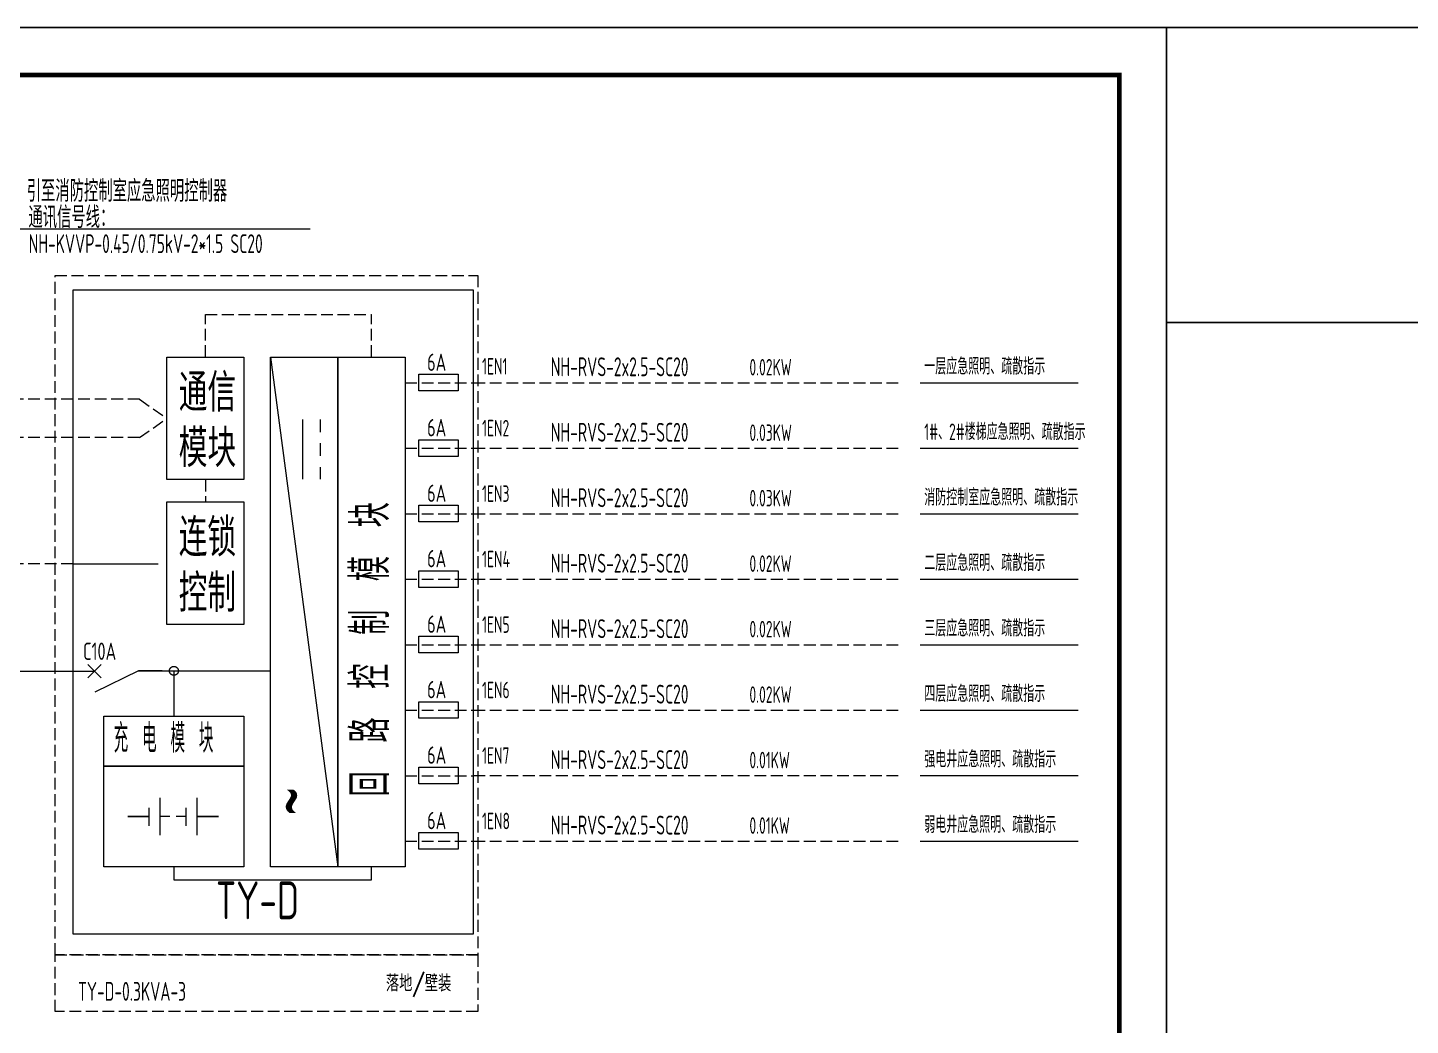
# Model space of a CAD drawing. Extents: x 6250600 to 6678662, y -692028 to -290561.
# Drawn here: x 6508553 to 6537826, y -351508 to -330379 of the extents above; entities that cross this region are included whole.
import ezdxf
from ezdxf.enums import TextEntityAlignment as Align

# ---------------------------------------------------------------- set-up
doc = ezdxf.new("R2010")
doc.units = 0
doc.header["$LTSCALE"] = 1000
doc.header["$MEASUREMENT"] = 0
for name, pattern in [('ABOVE', [3, 1.8, -1.2]), ('ACAD_ISO02W100', [15, 12, -3]), ('DASH', [0.35, 0.25, -0.1])]:
    doc.linetypes.add(name, pattern=pattern)
doc.layers.get('0').update_dxf_attribs({"linetype": 'CONTINUOUS'})
for name, color, linetype in [('E-电气标注', 255, 'CONTINUOUS'), ('PUB_TITLE', 4, 'CONTINUOUS'), ('电信', 7, 'CONTINUOUS'), ('电气文字', 7, 'CONTINUOUS')]:
    doc.layers.add(name, color=color, linetype=linetype)
doc.styles.add('_TCH_DIM', font='SIMPLEX', dxfattribs={"bigfont": 'GBCBIG'})
doc.styles.add('sceic', font='sceie.shx', dxfattribs={"width": 0.8, "bigfont": 'sceic.shx'})
doc.styles.add('sceie', font='sceie.shx', dxfattribs={"width": 0.7, "bigfont": 'sceic.shx'})
doc.styles.add('TT-simplex', font='simplex.shx', dxfattribs={"width": 0.8, "bigfont": 'hztxt.shx'})
doc.styles.add('txt', font='ros.shx', dxfattribs={"width": 0.8, "height": 300, "bigfont": 'hzs.shx'})

# ---------------------------------------------------------------- blocks, each defined once
blk = doc.blocks.new('yjzmjzdy')
at = {"color": 4, "linetype": 'DASH', "lineweight": 0}
for p, q in [((-503081, 60117, 10940), (-499564, 60117, 10944)), ((-503081, 59218, 10940), (-503081, 60117, 10940)), ((-499564, 59218, 10944), (-499564, 60117, 10944)), ((-503081, 56622, 10940), (-503081, 56149, 10940))]:
    blk.add_line(p, q, dxfattribs=at)
at = {"lineweight": 0}
blk.add_line((-501702, 59218, 10944), (-500277, 48421, 10944), dxfattribs=at)
at = {"color": 1, "linetype": 'DASH', "lineweight": 0}
for p, q in [((-498851, 58673, 10944), (-497408, 58673, 10944)), ((-498851, 57286, 10944), (-497408, 57286, 10944)), ((-498851, 55900, 10944), (-497408, 55900, 10944)), ((-498851, 54513, 10944), (-497408, 54513, 10944)), ((-498851, 53127, 10944), (-497408, 53127, 10944)), ((-498851, 51740, 10944), (-497408, 51740, 10944)), ((-498851, 50353, 10944), (-497408, 50353, 10944)), ((-498851, 48967, 10944), (-497408, 48967, 10944))]:
    blk.add_line(p, q, dxfattribs=at)
at = {"color": 7, "lineweight": 0}
for p, q in [((-501026, 57894, 5472), (-501026, 56629, 5472)), ((-500652, 57894, 5472), (-500652, 57626, 5472)), ((-500652, 57397, 5472), (-500652, 57129, 5472)), ((-500652, 56887, 5472), (-500652, 56629, 5472)), ((-503992, 52576, 16416), (-504498, 52576, 16416)), ((-505229, 50557, 10944), (-502265, 50557, 10944)), ((-504037, 49093, 10944), (-504037, 49885, 10944)), ((-503252, 49093, 10944), (-503252, 49885, 10944)), ((-504720, 49489, 10944), (-504273, 49489, 10944)), ((-504273, 49489, 10944), (-504720, 49489, 10944)), ((-504273, 49288, 10944), (-504273, 49670, 10944)), ((-503830, 49489, 10944), (-504037, 49489, 10944)), ((-503489, 49489, 10944), (-503696, 49489, 10944)), ((-503489, 49288, 10944), (-503489, 49670, 10944)), ((-503252, 49489, 10944), (-502805, 49489, 10944)), ((-502805, 49489, 10944), (-503252, 49489, 10944))]:
    blk.add_line(p, q, dxfattribs=at)
at = {"color": 6, "linetype": 'ABOVE', "lineweight": 0}
blk.add_line((-505882, 54840), (-503896, 54840, 10940), dxfattribs=at)
at = {"color": 7, "linetype": 'ACAD_ISO02W100', "lineweight": 0}
for p, q in [((-505288, 52707, 16416), (-505566, 52423, 16416)), ((-505566, 52707, 16416), (-505288, 52423, 16416)), ((-504498, 52576, 16416), (-505422, 52119, 16416))]:
    blk.add_line(p, q, dxfattribs=at)
at = {"color": 1, "lineweight": 0}
for p, q in [((-505882, 52565, 17307), (-505427, 52565, 16416)), ((-504498, 52576, 16416), (-501702, 52576, 10944)), ((-503747, 52573, 10944), (-503747, 51610, 10944))]:
    blk.add_line(p, q, dxfattribs=at)
at = {"lineweight": 0}
blk.add_lwpolyline([(-505882, 60644), (-497408, 60644), (-497408, 46996), (-505882, 46996)], close=True, dxfattribs=at)
at = {"color": 7, "lineweight": 0, "elevation": 10940}
for points in [[(-502265, 59218), (-502265, 56622), (-503896, 56622), (-503896, 59218)], [(-502265, 56149), (-502265, 53553), (-503896, 53553), (-503896, 56149)]]:
    blk.add_lwpolyline(points, close=True, dxfattribs=at)
at = {"color": 7, "lineweight": 0, "elevation": 10944}
for points in [[(-500277, 59218), (-500277, 48421), (-501702, 48421), (-501702, 59218), (-500277, 59218)], [(-498851, 59218), (-498851, 48421), (-500277, 48421), (-500277, 59218), (-498851, 59218)]]:
    blk.add_lwpolyline(points, dxfattribs=at)
at = {"color": 7, "lineweight": 0}
for points in [[(-498565, 58853), (-497731, 58853), (-497731, 58500), (-498565, 58500)], [(-498565, 57466), (-497731, 57466), (-497731, 57114), (-498565, 57114)], [(-498565, 56080), (-497731, 56080), (-497731, 55727), (-498565, 55727)], [(-498565, 54693), (-497731, 54693), (-497731, 54341), (-498565, 54341)], [(-498565, 53307), (-497731, 53307), (-497731, 52954), (-498565, 52954)], [(-498565, 51920), (-497731, 51920), (-497731, 51568), (-498565, 51568)], [(-498565, 50534), (-497731, 50534), (-497731, 50181), (-498565, 50181)], [(-498565, 49147), (-497731, 49147), (-497731, 48794), (-498565, 48794)]]:
    blk.add_lwpolyline(points, close=True, dxfattribs=at)
at = {"color": 4, "linetype": 'DASH', "lineweight": 0, "elevation": 10940}
for points in [[(-504474, 58325), (-505882, 58325)], [(-504474, 58325), (-503896, 57920)], [(-504474, 57514), (-503896, 57920)], [(-504474, 57514), (-505882, 57514)]]:
    blk.add_lwpolyline(points, dxfattribs=at)
at = {"lineweight": 0, "elevation": 10944}
for points in [[(-502265, 50557), (-505229, 50557), (-505229, 51610), (-502265, 51610)], [(-505229, 50557), (-502265, 50557), (-502265, 48421), (-505229, 48421)]]:
    blk.add_lwpolyline(points, close=True, dxfattribs=at)
at = {"color": 1, "lineweight": 0, "elevation": 10944}
blk.add_lwpolyline([(-503747, 48421), (-503747, 48144), (-499564, 48144), (-499564, 48421)], dxfattribs=at)
at = {"color": 7, "linetype": 'ACAD_ISO02W100', "lineweight": 0}
blk.add_circle((-503747, 52573, 10944), 94.7, dxfattribs=at)
at = {"color": 7, "linetype": 'ByBlock', "lineweight": 0}
for s, height, style, width, p in [('6A', 367.2, 'sceic', 0.8, (-498387, 58925, 4378)), ('通信', 800, 'sceic', 0.8, (-503645, 58065, 10944)), ('模块', 800, 'sceic', 0.8, (-503645, 56890, 10944)), ('6A', 367.2, 'sceic', 0.8, (-498387, 57539, 4378)), ('6A', 367.2, 'sceic', 0.8, (-498387, 56152, 4378)), ('连锁', 800, 'sceic', 0.8, (-503645, 54996, 10944)), ('6A', 367.2, 'sceic', 0.8, (-498387, 54766, 4378)), ('控制', 800, 'sceic', 0.8, (-503645, 53821, 10944)), ('6A', 367.2, 'sceic', 0.8, (-498387, 53379, 4378)), ('C10A', 367.2, 'sceic', 0.8, (-505670, 52805, 16416)), ('6A', 367.2, 'sceic', 0.8, (-498387, 51992, 4378)), ('充 电 模 块 ', 605.9, '_TCH_DIM', 0.705882, (-505022, 50842, 5691)), ('6A', 367.2, 'sceic', 0.8, (-498387, 50606, 4378)), ('6A', 367.2, 'sceic', 0.8, (-498387, 49219, 4378)), ('TY-D', 800, 'sceic', 0.8, (-502857, 47314))]:
    blk.add_text(s, height=height, dxfattribs=dict(at, style=style, width=width)).set_placement(p)
at = {"color": 7, "linetype": 'ACAD_ISO02W100', "lineweight": 0, "style": 'sceie', "width": 0.7}
blk.add_text('回  路  控  制  模  块', height=800, rotation=90, dxfattribs=at).set_placement((-499190, 49916, 10944))
at = {"color": 7, "lineweight": 0, "style": 'txt', "width": 0.55}
blk.add_text('~', height=1350, rotation=90, dxfattribs=at).set_placement((-500607, 49521, 16416))

msp = doc.modelspace()

# ---------------------------------------------------------------- linework, layer by layer
at = {"lineweight": 0}
for p, q in [((6508336.8, -334636.8, -31214.9), (6514532.9, -334636.8, -31214.9)), ((6527451.5, -337900.5, 4.4), (6530791.8, -337900.5, 4.4)), ((6527451.5, -339287.1, 4.4), (6530791.8, -339287.1, 4.4)), ((6527451.5, -340673.7, 4.4), (6530791.8, -340673.7, 4.4)), ((6527451.5, -342060.3, 4.4), (6530791.8, -342060.3, 4.4)), ((6527451.5, -343446.8, 4.4), (6530791.8, -343446.8, 4.4)), ((6527451.5, -344833.4, 4.4), (6530791.8, -344833.4, 4.4)), ((6527451.5, -346220, 4.4), (6530791.8, -346220, 4.4)), ((6527451.5, -347606.6, 4.4), (6530791.8, -347606.6, 4.4))]:
    msp.add_line(p, q, dxfattribs=at)
at = {"linetype": 'DASH', "lineweight": 0}
for p, q in [((6517988.3, -337900.5, 4.4), (6526979.1, -337900.5, 4.4)), ((6517988.3, -339287.1, 4.4), (6526979.1, -339287.1, 4.4)), ((6517988.3, -340673.7, 4.4), (6526979.1, -340673.7, 4.4)), ((6517988.3, -342060.3, 4.4), (6526979.1, -342060.3, 4.4)), ((6517988.3, -343446.8, 4.4), (6526979.1, -343446.8, 4.4)), ((6517988.3, -344833.4, 4.4), (6526979.1, -344833.4, 4.4)), ((6517988.3, -346220, 4.4), (6526979.1, -346220, 4.4)), ((6517988.3, -347606.6, 4.4), (6526979.1, -347606.6, 4.4))]:
    msp.add_line(p, q, dxfattribs=at)
at = {"color": 6, "linetype": 'DASH', "lineweight": 0}
msp.add_line((6509514.1, -341733.2, -10939.6), (6506945, -341733.2, -10939.6), dxfattribs=at)
at = {"linetype": 'ByBlock', "lineweight": 0}
msp.add_line((6502739.6, -344008.6, -7832.7), (6509514.1, -344008.6, 4516), dxfattribs=at)
at = {"color": 1}
msp.add_lwpolyline([(6532665, -330378.7), (6544037.7, -330378.7), (6544037.7, -336623.5), (6532665, -336623.5)], close=True, dxfattribs=at)
at = {"linetype": 'DASH', "lineweight": 0}
for points in [[(6509514.1, -338248.3), (6508143.3, -338248.3)], [(6509514.1, -339059.2), (6508143.3, -339059.2)]]:
    msp.add_lwpolyline(points, dxfattribs=at)
at = {"layer": 'E-电气标注', "linetype": 'DASH', "lineweight": 0, "elevation": -10939.6}
for points in [[(6509134.8, -335624.3), (6518085.9, -335624.3), (6518085.9, -350015.1), (6509134.8, -350015.1)], [(6509134.8, -350015.1), (6518085.9, -350015.1), (6518085.9, -351215.1), (6509134.8, -351215.1)]]:
    msp.add_lwpolyline(points, close=True, dxfattribs=at)
at = {"layer": 'PUB_TITLE', "color": 4}
msp.add_lwpolyline([(6473265, -372378.7), (6532665, -372378.7), (6532665, -330378.7), (6473265, -330378.7)], close=True, dxfattribs=at)
at = {"layer": 'PUB_TITLE', "color": 4, "const_width": 100}
msp.add_lwpolyline([(6475765, -371378.7), (6531665, -371378.7), (6531665, -331378.7), (6475765, -331378.7)], close=True, dxfattribs=at)

# ---------------------------------------------------------------- block references
at = {"layer": '电气文字'}
msp.add_blockref('yjzmjzdy', (7015396.5, -396573.4, -10939.6), dxfattribs=at)

# ---------------------------------------------------------------- texts
at = {"layer": 'E-电气标注', "lineweight": 0, "style": 'TT-simplex', "width": 0.8}
msp.add_text('落地/壁装', height=350, dxfattribs=at).set_placement((6517522.1, -350789.5, -10939.6), align=Align.RIGHT)
at = {"layer": '电信', "style": 'sceie', "width": 0.7}
for s, p in [('引至消防控制室应急照明控制器', (6508533.1, -334067.1, -31214.9)), ('通讯信号线：', (6508569.3, -334622.3, -31214.9))]:
    msp.add_text(s, height=456, dxfattribs=at).set_placement(p)
at = {"layer": '电气文字', "style": 'sceie', "width": 0.7}
for s, height, p in [('NH-KVVP-0.45/0.75kV-2*1.5 SC20', 399, (6508574.7, -335153.5, -31214.9)), ('1EN1', 350, (6518173.1, -337725.8, -5467.6)), ('NH-RVS-2x2.5-SC20 ', 400, (6519626.9, -337761, -10939.6)), ('0.02KW', 350, (6523833.3, -337745, -10939.6)), ('一层应急照明、疏散指示', 350, (6527535.2, -337725.8, -5467.6)), ('1EN2', 350, (6518173.1, -339035.5, -5467.6)), ('NH-RVS-2x2.5-SC20 ', 400, (6519626.9, -339147.6, -10939.6)), ('0.03KW', 350, (6523833.3, -339131.5, -10939.6)), ('1#、2#楼梯应急照明、疏散指示', 350, (6527535.2, -339112.4, -5467.6)), ('1EN3', 350, (6518173.1, -340422.1, -5467.6)), ('NH-RVS-2x2.5-SC20 ', 400, (6519626.9, -340534.2, -10939.6)), ('消防控制室应急照明、疏散指示', 350, (6527535.2, -340499, -5467.6)), ('0.03KW', 350, (6523833.3, -340518.1, -10939.6)), ('1EN4', 350, (6518173.1, -341808.6, -5467.6)), ('NH-RVS-2x2.5-SC20 ', 400, (6519626.9, -341920.7, -10939.6)), ('0.02KW', 350, (6523833.3, -341904.7, -10939.6)), ('二层应急照明、疏散指示', 350, (6527535.2, -341885.6, -5467.6)), ('1EN5', 350, (6518173.1, -343195.2, -5467.6)), ('NH-RVS-2x2.5-SC20 ', 400, (6519626.9, -343307.3, -10939.6)), ('0.02KW', 350, (6523833.3, -343291.3, -10939.6)), ('三层应急照明、疏散指示', 350, (6527535.2, -343272.2, -5467.6)), ('1EN6', 350, (6518173.1, -344581.8, -5467.6)), ('NH-RVS-2x2.5-SC20 ', 400, (6519626.9, -344693.9, -10939.6)), ('0.02KW', 350, (6523833.3, -344677.8, -10939.6)), ('四层应急照明、疏散指示', 350, (6527535.2, -344658.7, -5467.6)), ('1EN7', 350, (6518173.1, -345968.4, -5467.6)), ('NH-RVS-2x2.5-SC20 ', 400, (6519626.9, -346080.5, -10939.6)), ('强电井应急照明、疏散指示', 350, (6527535.2, -346045.3, -5467.6)), ('0.01KW', 350, (6523833.3, -346064.4, -10939.6)), ('1EN8', 350, (6518173.1, -347354.9, -5467.6)), ('NH-RVS-2x2.5-SC20 ', 400, (6519626.9, -347467, -10939.6)), ('0.01KW', 350, (6523833.3, -347451, -10939.6)), ('弱电井应急照明、疏散指示', 350, (6527535.2, -347431.9, -5467.6))]:
    msp.add_text(s, height=height, dxfattribs=at).set_placement(p)
msp.add_text('TY-D-0.3KVA-3 ', height=399, dxfattribs=at).set_placement((6512057.5, -350987.7, -31214.9), align=Align.RIGHT)

doc.saveas('drawing.dxf')
